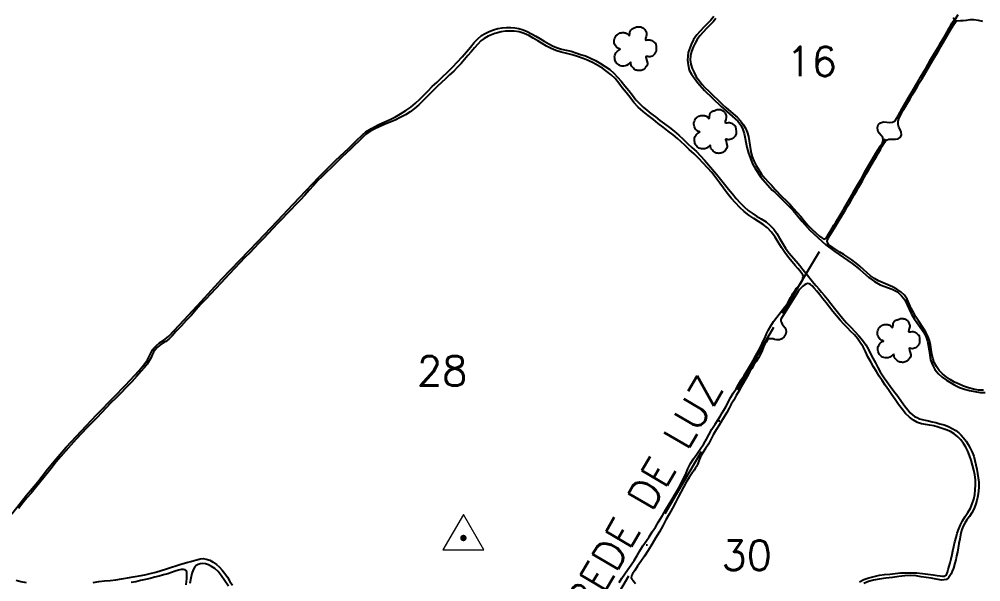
# Model space of a CAD drawing. Extents: x 724956 to 730896, y 7806909 to 7811109.
# Drawn here: x 726270 to 727120, y 7809373 to 7809870 of the extents above; entities that cross this region are included whole.
import ezdxf

# ---------------------------------------------------------------- set-up
doc = ezdxf.new("R2010")
doc.units = 0
doc.header["$MEASUREMENT"] = 0
doc.linetypes.add('CONTINUO', pattern=[0])
doc.linetypes.add('DASHDOT', pattern=[25.4, 12.7, -6.35, 0, -6.35])
for name, color, linetype in [('0114000131', 1, 'Continuous'), ('0114000131016', 5, 'Continuous'), ('0114000131017', 5, 'Continuous'), ('0114000131028', 5, 'Continuous'), ('0114000131029', 5, 'Continuous'), ('0114000131030', 5, 'Continuous'), ('_SIMBOLO ARVORE', 118, 'Continuous'), ('REDE_DE_LUZ', 6, 'DASHDOT'), ('TEXTO', 7, 'Continuous'), ('TEXTO_NUN_TAL', 7, 'Continuous'), ('TG', 7, 'CONTINUO')]:
    doc.layers.add(name, color=color, linetype=linetype)
doc.styles.add('ROMANS', font='romans')
doc.styles.add('Simplex', font='simplex.shx')

# ---------------------------------------------------------------- blocks, each defined once
blk = doc.blocks.new('92C4C93630411DD16ADE60')
at = {"layer": 'TG', "color": 94, "linetype": 'CONTINUO'}
blk.add_polyline3d([(727079.207964, 7809617.410039, 0), (727078.622403, 7809616.878115, 0), (727077.940319, 7809616.272095, 0), (727077.179466, 7809615.7071, 0), (727076.317577, 7809615.471178, 0), (727075.442443, 7809615.376827, 0), (727074.601834, 7809615.409472, 0), (727073.917431, 7809615.557139, 0), (727073.307658, 7809615.800701, 0), (727072.764851, 7809616.123631, 0), (727072.259699, 7809616.506016, 0), (727071.822418, 7809616.937259, 0), (727071.461579, 7809617.403375, 0), (727071.215591, 7809617.846502, 0), (727071.040807, 7809618.329443, 0), (727070.923417, 7809618.871125, 0), (727070.808649, 7809619.589675, 0), (727070.75438, 7809620.330415, 0), (727070.777523, 7809621.037869, 0), (727070.957596, 7809621.560737, 0), (727071.201955, 7809622.011237, 0), (727071.480562, 7809622.405763, 0), (727071.688498, 7809622.765217, 0), (727071.926761, 7809623.098102, 0), (727072.221471, 7809623.41743, 0), (727072.790196, 7809623.788164, 0), (727073.324021, 7809624.132402, 0), (727073.70548, 7809624.424193, 0), (727073.539872, 7809624.545041, 0), (727073.194893, 7809624.630949, 0), (727072.761005, 7809624.725373, 0), (727072.458153, 7809624.905561, 0), (727072.150204, 7809625.155837, 0), (727071.830508, 7809625.494318, 0), (727071.430999, 7809625.994258, 0), (727071.052505, 7809626.57728, 0), (727070.734434, 7809627.220145, 0), (727070.564327, 7809627.880718, 0), (727070.497371, 7809628.568832, 0), (727070.536882, 7809629.275421, 0), (727070.737412, 7809630.051308, 0), (727071.012614, 7809630.782624, 0), (727071.327378, 7809631.415389, 0), (727071.568012, 7809631.748048, 0), (727071.836922, 7809631.984872, 0), (727072.157935, 7809632.182558, 0), (727072.61665, 7809632.516385, 0), (727073.12879, 7809632.835532, 0), (727073.671849, 7809633.107757, 0), (727074.212789, 7809633.242116, 0), (727074.747542, 7809633.309102, 0), (727075.261503, 7809633.320504, 0), (727075.718051, 7809633.298345, 0), (727076.141116, 7809633.236501, 0), (727076.532609, 7809633.139085, 0), (727076.878983, 7809633.027332, 0), (727077.209203, 7809632.875388, 0), (727077.536775, 7809632.674519, 0), (727077.936147, 7809632.237386, 0), (727078.314179, 7809631.867821, 0), (727078.638673, 7809631.691051, 0), (727078.798841, 7809632.196323, 0), (727078.900015, 7809632.871819, 0), (727078.968937, 7809633.569743, 0), (727079.038796, 7809633.87513, 0), (727079.125053, 7809634.107733, 0), (727079.249615, 7809634.320135, 0), (727079.470481, 7809634.678687, 0), (727079.746399, 7809635.036879, 0), (727080.072207, 7809635.361967, 0), (727080.457219, 7809635.544258, 0), (727080.870942, 7809635.685672, 0), (727081.29736, 7809635.811179, 0), (727081.690247, 7809636.003211, 0), (727082.08645, 7809636.186178, 0), (727082.492607, 7809636.341953, 0), (727082.935212, 7809636.423122, 0), (727083.386158, 7809636.462807, 0), (727083.837192, 7809636.464843, 0), (727084.277139, 7809636.441156, 0), (727084.702861, 7809636.381426, 0), (727085.108299, 7809636.283424, 0), (727085.480778, 7809636.137916, 0), (727085.825813, 7809635.954928, 0), (727086.142301, 7809635.737486, 0), (727086.419216, 7809635.503249, 0), (727086.672829, 7809635.229625, 0), (727086.909482, 7809634.908659, 0), (727087.159431, 7809634.504599, 0), (727087.387174, 7809634.058136, 0), (727087.581123, 7809633.582163, 0), (727087.737229, 7809633.15633, 0), (727087.830706, 7809632.676707, 0), (727087.84431, 7809632.10612, 0), (727087.573481, 7809631.169653, 0), (727087.328776, 7809630.246183, 0), (727087.233438, 7809629.476846, 0), (727087.711917, 7809629.341669, 0), (727088.360344, 7809629.388723, 0), (727089.076054, 7809629.504975, 0), (727089.60811, 7809629.445312, 0), (727090.113332, 7809629.327832, 0), (727090.600263, 7809629.138558, 0), (727091.116084, 7809628.795495, 0), (727091.601726, 7809628.403693, 0), (727092.036756, 7809628.000188, 0), (727092.370623, 7809627.816515, 0), (727092.635601, 7809627.549332, 0), (727092.833843, 7809627.0898, 0), (727092.996192, 7809625.951312, 0), (727093.074599, 7809624.686116, 0), (727093.049704, 7809623.468694, 0), (727092.836189, 7809622.778236, 0), (727092.530118, 7809622.255984, 0), (727092.161597, 7809621.847888, 0), (727091.81995, 7809621.425711, 0), (727091.431653, 7809621.065233, 0), (727090.982398, 7809620.768047, 0), (727090.394045, 7809620.535132, 0), (727089.763991, 7809620.369151, 0), (727089.125803, 7809620.272153, 0), (727088.44579, 7809620.454573, 0), (727087.875217, 7809620.553789, 0), (727087.49809, 7809620.415563, 0), (727087.696341, 7809619.41009, 0), (727088.032613, 7809618.215376, 0), (727088.367473, 7809617.03386, 0), (727088.3416, 7809616.430535, 0), (727088.200363, 7809615.97337, 0), (727087.969244, 7809615.592888, 0), (727087.68391, 7809615.104544, 0), (727087.35202, 7809614.640231, 0), (727086.99142, 7809614.21677, 0), (727086.661346, 7809613.875292, 0), (727086.307205, 7809613.590085, 0), (727085.915795, 7809613.359745, 0), (727085.433211, 7809613.18167, 0), (727084.917487, 7809613.056549, 0), (727084.385953, 7809612.983873, 0), (727083.861018, 7809612.974114, 0), (727083.35112, 7809613.007549, 0), (727082.869778, 7809613.075436, 0), (727082.475414, 7809613.121535, 0), (727082.102965, 7809613.22022, 0), (727081.732271, 7809613.398368, 0), (727081.287548, 7809613.772136, 0), (727080.845978, 7809614.212164, 0), (727080.429119, 7809614.678372, 0), (727080.07745, 7809615.041628, 0), (727079.779416, 7809615.417689, 0), (727079.542385, 7809615.833259, 0), (727079.449911, 7809616.466542, 0), (727079.376033, 7809617.079124, 0), (727079.270974, 7809617.584086, 0)], dxfattribs=at)

msp = doc.modelspace()

# ---------------------------------------------------------------- linework, layer by layer
at = {"layer": '0114000131'}
for points in [[(726883.68, 7809872.59), (726881.04, 7809869.27), (726874.89, 7809863.11), (726868.73, 7809856.28), (726865.96, 7809852.22), (726863.66, 7809847.93), (726861.26, 7809840.84), (726860.81, 7809837.58), (726860.63, 7809834.05), (726861.11, 7809829.81), (726862.08, 7809825.26), (726864.05, 7809821.48), (726869.33, 7809814.08), (726875.61, 7809807.12), (726882.7, 7809800.34), (726890.31, 7809793.14), (726897.59, 7809786.39), (726904.87, 7809779.94), (726907.58, 7809776.47), (726909.48, 7809772.81), (726910.67, 7809769.27), (726913.1, 7809757.1), (726914.36, 7809751.81), (726918.04, 7809742.43), (726920.2, 7809738.09), (726925.33, 7809730.5), (726933.39, 7809721.54), (726935.3, 7809718.94), (726937.65, 7809717.3), (726942.04, 7809713.01), (726943.2, 7809711.69), (726944.21, 7809710.7), (726945.29, 7809709.79), (726953.82, 7809701.16), (726960.8, 7809692.98), (726961.86, 7809691.27), (726968.65, 7809683.86), (726975.81, 7809677.14), (726982.8, 7809670.77), (726990.59, 7809665.01), (726998.45, 7809659.48), (727005.89, 7809654.2), (727012.73, 7809648.92), (727020.84, 7809641.81), (727025.63, 7809638.44), (727030.82, 7809635.56), (727041.41, 7809631.47), (727045.92, 7809629.13), (727049.61, 7809625.82), (727052.47, 7809622.19), (727058.36, 7809609.54), (727060.92, 7809605.01), (727069.45, 7809592.92), (727071.22, 7809589.31), (727072.44, 7809585.54), (727073.97, 7809577.45), (727075.33, 7809569.01), (727076.81, 7809564.68), (727079.16, 7809560.52), (727082.18, 7809556.83), (727085.61, 7809553.71), (727089.25, 7809551.07), (727096.79, 7809546.78), (727100.85, 7809544.84), (727105.16, 7809543.21), (727109.57, 7809541.92), (727118.99, 7809540.35), (727123.55, 7809540.29)], [(726263.6, 7809433.06), (726276.75, 7809449.45), (726286.64, 7809461.39), (726295.34, 7809472.45), (726302.87, 7809481.76), (726311.65, 7809492.08), (726324.95, 7809506.19), (726338.94, 7809520.88), (726353.78, 7809536.07), (726364.25, 7809546.65), (726376.11, 7809559.75), (726380.4, 7809564.69), (726383.5, 7809569.15), (726385.08, 7809572.24), (726386.71, 7809575.72), (726387.87, 7809578.03), (726389.18, 7809579.61), (726391.38, 7809581.85), (726394.25, 7809584.15), (726398, 7809586.59), (726400.7, 7809588.52), (726402.48, 7809590.02), (726415.89, 7809604.6), (726430.97, 7809620.68), (726449.33, 7809640.62), (726465.13, 7809657.09), (726481.13, 7809673.62), (726498.33, 7809691.94), (726512.24, 7809706.59), (726523.76, 7809718.81), (726534.89, 7809730.59), (726549.97, 7809745.47), (726560.98, 7809755.98), (726567.44, 7809762.25), (726573.66, 7809768.27), (726576.52, 7809770.63), (726581.35, 7809773.68), (726587.33, 7809776.76), (726595.74, 7809780.78), (726598.43, 7809781.92), (726602.54, 7809783.92), (726607.13, 7809786.48), (726611.65, 7809789.42), (726616.1, 7809792.52), (726620.34, 7809795.86), (726624.15, 7809799.5), (726627.71, 7809803.07), (726631.28, 7809806.7), (726635.04, 7809810.55), (726639.3, 7809814.53), (726643.82, 7809819), (726648.49, 7809823.38), (726653.07, 7809827.92), (726657.51, 7809832.52), (726661.64, 7809836.93), (726665.4, 7809841.27), (726668.85, 7809845.57), (726672.13, 7809849.53), (726675.34, 7809852.95), (726678.5, 7809855.67), (726681.84, 7809857.67), (726685.37, 7809859.24), (726689.14, 7809860.69), (726693.11, 7809861.81), (726696.97, 7809862.5), (726700.79, 7809862.87), (726704.53, 7809862.96), (726708.15, 7809862.63), (726711.7, 7809861.99), (726715.31, 7809860.81), (726718.98, 7809859.24), (726722.65, 7809857.35), (726726.44, 7809855.3), (726730.24, 7809853.05), (726734, 7809850.66), (726737.95, 7809848.42), (726741.93, 7809846.24), (726745.6, 7809844.72), (726749.33, 7809843.75), (726753.45, 7809842.82), (726757.68, 7809841.78), (726761.87, 7809840.57), (726766.09, 7809839.1), (726770.34, 7809837.68), (726774.75, 7809835.84), (726779.2, 7809833.52), (726783.58, 7809831.06), (726787.79, 7809828.43), (726791.8, 7809825.65), (726795.54, 7809822.55), (726798.82, 7809819.04), (726801.96, 7809815.3), (726805.25, 7809811.28), (726808.59, 7809807.15), (726811.83, 7809802.96), (726815.05, 7809798.77), (726818.33, 7809795.25), (726821.45, 7809792.42), (726824.75, 7809789.72), (726828.26, 7809786.9), (726832.2, 7809783.74), (726836.16, 7809780.66), (726840.25, 7809777.62), (726844.56, 7809774.49), (726848.79, 7809771.13), (726852.75, 7809767.62), (726856.64, 7809764.06), (726860.59, 7809760.46), (726864.49, 7809756.87), (726868.36, 7809753.12), (726872.16, 7809749.29), (726875.68, 7809745.49), (726879.14, 7809741.56), (726882.72, 7809737.38), (726886.27, 7809733.15), (726889.8, 7809728.88), (726893.31, 7809724.33), (726896.81, 7809719.93), (726900.16, 7809715.78), (726903.61, 7809711.74), (726907.08, 7809707.91), (726910.47, 7809704.29), (726914.1, 7809701.16), (726917.53, 7809698.7), (726921.36, 7809696.19), (726925.7, 7809693.7), (726929.95, 7809691.1), (726933.64, 7809688), (726936.78, 7809684.55), (726939.37, 7809680.76), (726941.87, 7809676.67), (726944.47, 7809672.25), (726947.23, 7809667.89), (726950.14, 7809663.82), (726956.54, 7809656.23), (726959.68, 7809652.47), (726962.39, 7809649.09), (726964.18, 7809646.85), (726972.15, 7809636.95), (726974.28, 7809634.49), (726976.55, 7809631.8), (726978.9, 7809629.07), (726981.22, 7809626.21), (726984.07, 7809622.72), (726987.13, 7809618.87), (726990.39, 7809614.7), (726993.82, 7809610.34), (726997.44, 7809606.05), (727001.1, 7809601.87), (727004.78, 7809598), (727008.33, 7809594.23), (727011.84, 7809590.46), (727015.15, 7809586.45), (727018.1, 7809582.31), (727020.38, 7809578.34), (727022.33, 7809574.51), (727024.29, 7809570.64), (727026.48, 7809566.42), (727028.69, 7809562.27), (727030.77, 7809558.59), (727032.55, 7809555.83), (727034.38, 7809553.22), (727036.75, 7809550), (727039.69, 7809546.03), (727042.94, 7809541.59), (727046.35, 7809536.95), (727049.64, 7809532.4), (727052.51, 7809528.17), (727055.17, 7809524.87), (727057.35, 7809522.36), (727059.21, 7809520.63), (727061.2, 7809519.22), (727063.28, 7809518.06), (727065.47, 7809517.15), (727067.83, 7809516.51), (727070.48, 7809515.93), (727073.43, 7809515.29), (727076.64, 7809514.5), (727079.93, 7809513.63), (727083.31, 7809512.71), (727087.13, 7809511.59), (727090.96, 7809510.11), (727094.43, 7809508.42), (727097.51, 7809506.65), (727100.14, 7809504.73), (727102.28, 7809502.67), (727104.46, 7809500.25), (727106.64, 7809497.37), (727108.55, 7809494.35), (727110.31, 7809491.09), (727111.95, 7809487.6), (727113.37, 7809484), (727114.46, 7809480.26), (727115.37, 7809476.47), (727116.13, 7809472.66), (727116.73, 7809468.84), (727117.28, 7809464.94), (727117.76, 7809460.98), (727117.91, 7809457.02), (727117.69, 7809453.06), (727117.13, 7809448.95), (727116.23, 7809444.83), (727114.99, 7809440.93), (727113.41, 7809437.33), (727111.6, 7809433.94), (727109.58, 7809430.65), (727107.4, 7809427.65), (727105.38, 7809424.73), (727103.69, 7809421.64), (727102.56, 7809418.25), (727101.79, 7809414.62), (727101.02, 7809410.79), (727100.27, 7809406.94), (727099.55, 7809403.13), (727098.93, 7809399.32), (727098.26, 7809395.94), (727097.44, 7809392.54), (727096.65, 7809389.58), (727095.37, 7809385.08), (727094.42, 7809382.3), (727093.57, 7809380.14), (727091.19, 7809376.37), (727089.22, 7809375.06), (727085.11, 7809374.57), (727080.28, 7809375.32), (727075.78, 7809376.21), (727071.47, 7809376.81), (727067.06, 7809377.37), (727062.67, 7809378.26), (727057.73, 7809378.68), (727052.64, 7809378.29), (727047.32, 7809377.63), (727041.55, 7809376.89), (727035.67, 7809376.25), (727029.91, 7809375.41), (727024.88, 7809374.35), (727020.41, 7809373.19), (727016.32, 7809371.58)], [(726455.04, 7809369.27), (726451.87, 7809373.87), (726448.71, 7809378.49), (726445.87, 7809382.1), (726442.97, 7809384.85), (726440.19, 7809386.67), (726437.46, 7809387.91), (726434.86, 7809388.76), (726432.44, 7809389.13), (726430.2, 7809389), (726428.18, 7809388.4), (726426.52, 7809387.31), (726425.12, 7809385.73), (726423.92, 7809383.46), (726422.84, 7809380.29), (726421.84, 7809376.11), (726421.05, 7809371.5)]]:
    msp.add_lwpolyline(points, dxfattribs=at)
at = {"layer": '0114000131016'}
msp.add_lwpolyline([(726885.46, 7809870.73), (726883.15, 7809867.86), (726877.24, 7809862.01), (726874.26, 7809858.79), (726871.51, 7809855.57), (726869.21, 7809852.28), (726867.24, 7809848.89), (726865.42, 7809845.31), (726864.01, 7809841.5), (726863.13, 7809837.78), (726862.99, 7809834.18), (726863.45, 7809830.48), (726864.54, 7809826.72), (726866.32, 7809822.93), (726868.33, 7809819.29), (726870.78, 7809815.95), (726873.33, 7809812.61), (726876.14, 7809809.61), (726879.13, 7809806.86), (726882.11, 7809803.94), (726888.36, 7809798.01), (726891.4, 7809794.86), (726894.44, 7809792.04), (726901.02, 7809786.67), (726904.34, 7809783.61), (726907.26, 7809780.29), (726909.67, 7809777.03), (726911.65, 7809773.79), (726913.24, 7809770.29), (726914.3, 7809766.4), (726914.96, 7809762.56), (726915.6, 7809758.76), (726916.15, 7809755.02), (726916.8, 7809751.69), (726917.64, 7809748.5), (726919.18, 7809744.93), (726921.11, 7809740.9), (726923.43, 7809736.93), (726926.05, 7809733.15), (726928.77, 7809729.57), (726931.67, 7809726.46), (726934.72, 7809723.4), (726937.83, 7809720.07), (726944.19, 7809713.15), (726947.56, 7809709.96), (726950.94, 7809706.58), (726954.26, 7809703), (726957.55, 7809699.31), (726960.69, 7809695.69), (726963.69, 7809691.93), (726966.89, 7809688.17), (726970.27, 7809684.73), (726973.79, 7809681.25), (726977.14, 7809678.4), (726979.08, 7809676.82), (726980.91, 7809675.87), (726982.89, 7809676.61), (726984.97, 7809680.11), (726988.23, 7809685.43), (726989.87, 7809688.05), (726991.47, 7809690.7), (726993.03, 7809693.11), (726994.5, 7809695.62), (726996.23, 7809698.37), (726997.91, 7809701.38), (726999.77, 7809704.63), (727001.91, 7809708.2), (727006.04, 7809715.36), (727008.14, 7809719.15), (727011.88, 7809725.65), (727013.82, 7809728.94), (727018.2, 7809736.8), (727022.69, 7809744.65), (727024.76, 7809748.22), (727026.98, 7809751.83), (727029.07, 7809755.13), (727030.89, 7809758.2), (727032.68, 7809760.79), (727033.5, 7809763.48), (727033.02, 7809765.6), (727031.66, 7809767.39), (727029.94, 7809769.33), (727028.71, 7809771.77), (727028.43, 7809774.36), (727029.03, 7809776.74), (727030.92, 7809778.67), (727033.72, 7809779.4), (727036.54, 7809779.26), (727039.15, 7809778.92), (727041.71, 7809779.13), (727043.86, 7809780.3), (727045.29, 7809782.4), (727046.68, 7809784.88), (727048.28, 7809787.93), (727050.05, 7809791.17), (727055.68, 7809800.97), (727057.97, 7809804.7), (727062.24, 7809811.93), (727064.13, 7809814.81), (727066.43, 7809818.8), (727071.04, 7809826.64), (727075.63, 7809834.76), (727080.31, 7809842.45), (727082.33, 7809845.88), (727084.4, 7809849.46), (727086.46, 7809852.94), (727088.37, 7809856.3), (727091.65, 7809862.34), (727093.02, 7809864.7), (727093.93, 7809866.52), (727095.07, 7809868.52), (727096.27, 7809869.96), (727095.18, 7809871.51)], dxfattribs=at)
at = {"layer": '0114000131017'}
msp.add_lwpolyline([(727122.1, 7809542.22), (727117.67, 7809542.48), (727113.17, 7809543.24), (727108.73, 7809544.45), (727104.48, 7809545.91), (727100.38, 7809547.54), (727096.43, 7809549.49), (727092.57, 7809551.71), (727088.93, 7809554.12), (727085.69, 7809556.8), (727082.81, 7809559.87), (727080.35, 7809563.14), (727078.48, 7809566.69), (727077.18, 7809570.51), (727076.42, 7809574.37), (727075.9, 7809578.3), (727075.31, 7809582.28), (727074.35, 7809586.18), (727072.94, 7809589.98), (727071.15, 7809593.49), (727069.12, 7809596.93), (727064.63, 7809603.7), (727062.32, 7809607.08), (727060.15, 7809610.85), (727058.11, 7809614.65), (727056.47, 7809618.72), (727054.54, 7809622.63), (727052.11, 7809626.21), (727049.08, 7809629.26), (727045.58, 7809631.74), (727041.61, 7809633.67), (727037.43, 7809635.38), (727033.26, 7809637.05), (727029.39, 7809638.93), (727025.71, 7809641.07), (727022.23, 7809643.47), (727019.11, 7809646.04), (727016.05, 7809648.89), (727012.84, 7809652.05), (727009.45, 7809654.7), (727005.79, 7809657.49), (727002.17, 7809659.84), (726998.6, 7809662.11), (726995.16, 7809664.36), (726989.03, 7809668.31), (726986.89, 7809669.75), (726985.16, 7809671.14), (726984.15, 7809672.54), (726983.83, 7809673.98), (726984.11, 7809675.44), (726984.95, 7809677.05), (726986.17, 7809679.16), (726987.66, 7809681.52), (726989.45, 7809684.42), (726991.49, 7809687.67), (726993.49, 7809690.98), (726997.79, 7809697.82), (726999.82, 7809701.25), (727002, 7809704.88), (727004.14, 7809708.51), (727006.13, 7809711.84), (727007.91, 7809715.06), (727009.77, 7809718.24), (727011.61, 7809721.43), (727015.01, 7809727.39), (727016.69, 7809730.19), (727018.43, 7809733.42), (727020.41, 7809736.74), (727025.96, 7809746.41), (727027.65, 7809749.32), (727029.34, 7809752.19), (727031.01, 7809755.1), (727032.55, 7809757.84), (727033.99, 7809760.21), (727035.5, 7809762.29), (727036.98, 7809763.47), (727038.37, 7809764.02), (727039.98, 7809764.11), (727041.95, 7809764.05), (727044.14, 7809764.02), (727046.59, 7809764.41), (727048.64, 7809765.79), (727049.58, 7809767.97), (727049.31, 7809770.35), (727048.38, 7809772.77), (727047.33, 7809774.88), (727046.59, 7809777.25), (727046.62, 7809780.02), (727047.64, 7809783.13), (727049.24, 7809786.36), (727051.16, 7809789.67), (727053.2, 7809793.11), (727055.23, 7809796.47), (727057.13, 7809799.8), (727059.11, 7809803.19), (727061.21, 7809806.78), (727063.42, 7809810.44), (727065.56, 7809814.1), (727067.71, 7809817.85), (727074.21, 7809828.94), (727076.4, 7809832.47), (727078.56, 7809835.88), (727080.58, 7809839.29), (727082.57, 7809842.72), (727084.4, 7809846.01), (727089.74, 7809855.24), (727092.79, 7809860.7), (727094.3, 7809863.21), (727095.86, 7809865.62), (727097.16, 7809867.46), (727098.2, 7809868.58), (727102.02, 7809869.06), (727104.04, 7809869.03), (727106.85, 7809869.42), (727110.17, 7809869.75), (727113.57, 7809869.78), (727117.18, 7809869.28), (727121.03, 7809868.3)], dxfattribs=at)
at = {"layer": '0114000131028', "linetype": 'ByBlock'}
for points in [[(726800.15, 7809372.43), (726802.65, 7809376.23), (726805.13, 7809380.01), (726807.87, 7809383.94), (726810.72, 7809387.93), (726813.51, 7809391.95), (726816, 7809396.2), (726818.52, 7809400.49), (726821.21, 7809404.75), (726823.91, 7809408.82), (726826.55, 7809412.82), (726829.26, 7809417.03), (726832.17, 7809421.38), (726835.04, 7809426.05), (726838.43, 7809431.47), (726841.53, 7809436.8), (726846.17, 7809444.66), (726850.01, 7809451.16), (726853.72, 7809457.56), (726856.22, 7809462.57), (726858.68, 7809467.62), (726860.86, 7809472.73), (726863.05, 7809477.48), (726865.73, 7809481.59), (726868.71, 7809485.7), (726871.87, 7809490.1), (726874.91, 7809494.97), (726877.19, 7809499.02), (726879.33, 7809502.98), (726882.18, 7809507.99), (726885.05, 7809512.4), (726887.7, 7809516.33), (726889.77, 7809519.69), (726891.29, 7809522.29), (726892.74, 7809524.68), (726894.39, 7809527.51), (726895.78, 7809530.3), (726897.13, 7809533.06), (726898.88, 7809536.1), (726901, 7809539.73), (726903.39, 7809543.42), (726905.57, 7809547.27), (726908.07, 7809551.35), (726910.48, 7809555.37), (726912.89, 7809559.03), (726914.79, 7809561.96), (726916.54, 7809565.01), (726918.6, 7809568.68), (726920.95, 7809572.85), (726923.15, 7809577.02), (726925.03, 7809580.45), (726926.63, 7809583.58), (726927.82, 7809586.33), (726929.07, 7809588.85), (726930.43, 7809592.01), (726932.23, 7809595.68), (726934.3, 7809599.29), (726936.63, 7809603.01), (726939.32, 7809606.9), (726946.58, 7809615.95), (726947.91, 7809617.9), (726949.12, 7809619.66), (726950.28, 7809621.74), (726951.6, 7809624.13), (726952.62, 7809625.89), (726953.63, 7809627.69), (726954.83, 7809629.68), (726955.81, 7809631.08), (726956.93, 7809632.54), (726958.19, 7809633.92), (726959.21, 7809635.04), (726960.11, 7809636.12), (726962.2, 7809639.69), (726962.85, 7809642.66), (726962.3, 7809644.18), (726961.56, 7809645.51), (726960.1, 7809647.36), (726958, 7809649.92), (726955.75, 7809652.51), (726952.91, 7809655.83), (726949.72, 7809659.63), (726946.55, 7809663.88), (726943.5, 7809668.39), (726940.67, 7809673.03), (726937.86, 7809677.64), (726934.64, 7809682.01), (726931.11, 7809685.86), (726927.41, 7809688.87), (726923.35, 7809691.54), (726919.04, 7809694.14), (726914.7, 7809696.95), (726910.48, 7809700.2), (726906.67, 7809703.9), (726902.84, 7809707.79), (726899.24, 7809712.06), (726895.7, 7809716.47), (726892.41, 7809720.95), (726889.05, 7809725.38), (726885.59, 7809729.95), (726881.99, 7809734.55), (726878.3, 7809738.85), (726874.49, 7809743.02), (726870.5, 7809747.11), (726866.38, 7809751.17), (726862.16, 7809755.15), (726858.14, 7809758.86), (726854.95, 7809761.84), (726851.75, 7809764.83), (726847.85, 7809767.94), (726843.56, 7809771.34), (726838.97, 7809774.79), (726834.68, 7809778.07), (726830.37, 7809781.53), (726825.92, 7809784.99), (726821.39, 7809788.68), (726817.08, 7809792.41), (726813.19, 7809796.49), (726809.76, 7809800.95), (726806.35, 7809805.39), (726802.98, 7809809.57), (726799.86, 7809813.69), (726796.56, 7809817.65), (726792.99, 7809820.98), (726789.4, 7809823.94), (726785.4, 7809826.78), (726781.32, 7809829.31), (726777.12, 7809831.53), (726772.81, 7809833.58), (726768.27, 7809835.54), (726763.51, 7809837.21), (726758.75, 7809838.59), (726753.88, 7809839.85), (726749.02, 7809841.09), (726744.26, 7809842.52), (726740.02, 7809844.29), (726736.12, 7809846.3), (726732.31, 7809848.55), (726728.38, 7809850.98), (726724.31, 7809853.51), (726720.29, 7809855.67), (726716.15, 7809857.52), (726711.74, 7809858.89), (726707.48, 7809859.55), (726703.55, 7809859.72), (726699.72, 7809859.44), (726696.1, 7809858.91), (726692.79, 7809858.26), (726690.22, 7809857.45), (726687.51, 7809856.44), (726684.34, 7809855.07), (726681, 7809853.21), (726678.02, 7809851), (726675.24, 7809848.24), (726672.4, 7809844.97), (726669.49, 7809841.46), (726666.49, 7809838.01), (726663.58, 7809834.48), (726660.62, 7809831.14), (726657.41, 7809827.81), (726654.11, 7809824.37), (726650.4, 7809821.06), (726646.68, 7809817.6), (726643.11, 7809814.25), (726639.71, 7809811.07), (726636.65, 7809807.92), (726633.5, 7809804.81), (726630.21, 7809801.56), (726626.87, 7809798.07), (726623.3, 7809794.54), (726619.53, 7809791.23), (726615.56, 7809788.35), (726611.34, 7809785.69), (726606.87, 7809783.23), (726602.45, 7809780.99), (726598.05, 7809779.25), (726593.52, 7809777.49), (726588.9, 7809775.47), (726584.3, 7809773.27), (726579.9, 7809770.86), (726576.25, 7809768.27), (726573.04, 7809765.45), (726569.91, 7809762.21), (726566.43, 7809758.88), (726562.76, 7809755.44), (726559.02, 7809751.83), (726555.43, 7809748.45), (726552.15, 7809745.31), (726548.96, 7809742.02), (726545.47, 7809738.6), (726541.64, 7809734.86), (726537.63, 7809731.01), (726533.75, 7809727.25), (726530.12, 7809723.35), (726526.46, 7809719.03), (726522.53, 7809714.63), (726518.3, 7809710.26), (726514.15, 7809706.03), (726510.34, 7809702.07), (726506.71, 7809698.16), (726502.87, 7809694.19), (726498.65, 7809689.82), (726494.33, 7809685.28), (726490.08, 7809680.9), (726485.93, 7809676.41), (726481.79, 7809672.11), (726477.91, 7809667.94), (726474.03, 7809663.74), (726469.68, 7809659.45), (726465.11, 7809654.8), (726460.53, 7809650), (726456.13, 7809645.29), (726452.11, 7809640.89), (726448.19, 7809636.55), (726443.87, 7809632.15), (726439.38, 7809627.54), (726435, 7809622.88), (726430.65, 7809618.26), (726426.68, 7809613.54), (726422.3, 7809608.77), (726417.84, 7809603.88), (726413.19, 7809598.83), (726408.74, 7809594.09), (726405.4, 7809590.46), (726402.51, 7809587.5), (726399.66, 7809585.47), (726396.97, 7809583.86), (726394.49, 7809582.13), (726392.22, 7809580.18), (726390.28, 7809578.04), (726388.81, 7809575.85), (726387.77, 7809573.57), (726386.7, 7809571.12), (726385.14, 7809568.25), (726383.25, 7809565.45), (726380.89, 7809562.35), (726377.8, 7809558.85), (726374.05, 7809554.63), (726369.6, 7809549.73), (726364.85, 7809544.6), (726360.04, 7809539.75), (726355.54, 7809535.39), (726351.31, 7809531.14), (726347.1, 7809526.7), (726342.96, 7809522.25), (726338.9, 7809518), (726334.59, 7809513.72), (726330.11, 7809508.96), (726325.36, 7809504.04), (726320.67, 7809498.98), (726315.98, 7809493.88), (726311.48, 7809488.83), (726307.13, 7809483.84), (726302.96, 7809478.96), (726299.44, 7809474.37), (726295.86, 7809469.88), (726291.99, 7809465.14), (726288.04, 7809460.32), (726284.26, 7809455.7), (726280.76, 7809451.35), (726277.07, 7809447.1), (726273.46, 7809442.68), (726269.72, 7809437.92)], [(726335.47, 7809372.46), (726340.49, 7809373.13), (726345.54, 7809373.74), (726350.6, 7809374.27), (726355.6, 7809374.84), (726360.65, 7809375.54), (726365.8, 7809376.41), (726371.04, 7809377.28), (726376.11, 7809378.19), (726381.11, 7809379.19), (726386.03, 7809380.34), (726390.87, 7809381.64), (726395.66, 7809382.99), (726400.23, 7809384.46), (726404.72, 7809386.01), (726408.6, 7809387.18), (726412.99, 7809388.52), (726416.23, 7809389.42), (726419.23, 7809390.34), (726421.97, 7809391.05), (726424.64, 7809391.87), (726427.24, 7809392.56), (726430.06, 7809393.36), (726432.65, 7809393.46), (726435.46, 7809393.13), (726438.6, 7809392.21), (726441.69, 7809390.48), (726444.53, 7809388.29), (726447.15, 7809385.87), (726449.58, 7809383.23), (726451.87, 7809380.35), (726454.1, 7809377.01), (726456.29, 7809373.42), (726458.62, 7809369.91)], [(726267.43, 7809374.47), (726271.79, 7809373.4), (726276.4, 7809372.47)]]:
    msp.add_lwpolyline(points, dxfattribs=at)
at = {"layer": '0114000131029', "linetype": 'ByBlock'}
msp.add_lwpolyline([(726417.71, 7809370.23), (726418.11, 7809373.27), (726418.28, 7809375.77), (726418.28, 7809377.8), (726418.29, 7809379.45), (726418.27, 7809381.35), (726417.92, 7809382.82), (726416.92, 7809383.66), (726415.4, 7809384.02), (726413.41, 7809383.87), (726411.05, 7809383.3), (726408.15, 7809382.46), (726404.88, 7809381.27), (726401.53, 7809380.16), (726397.77, 7809379.07), (726393.85, 7809378.04), (726389.87, 7809377.02), (726385.87, 7809376.01), (726381.73, 7809375), (726377.46, 7809374.03), (726373.18, 7809373.1), (726369.04, 7809372.3)], dxfattribs=at)
at = {"layer": '0114000131030', "linetype": 'ByBlock'}
msp.add_lwpolyline([(727012.37, 7809372.91), (727016.4, 7809375.01), (727020.86, 7809376.44), (727025.38, 7809377.66), (727030.02, 7809378.78), (727034.62, 7809379.42), (727039.18, 7809379.89), (727043.85, 7809380.4), (727048.58, 7809380.79), (727053.35, 7809381.07), (727058.29, 7809381.05), (727063.2, 7809380.82), (727068.03, 7809380.47), (727072.88, 7809379.9), (727077.48, 7809379.11), (727080.99, 7809378.62), (727083.67, 7809378.24), (727085.75, 7809377.99), (727087.18, 7809378.02), (727089.22, 7809379.06), (727090.16, 7809381.63), (727090.8, 7809383.94), (727091.69, 7809386.82), (727092.42, 7809389.91), (727093.38, 7809393.29), (727094.26, 7809397.02), (727095.04, 7809400.46), (727095.86, 7809404.23), (727096.77, 7809408.33), (727097.81, 7809412.29), (727098.89, 7809416.13), (727100.12, 7809419.87), (727101.56, 7809423.39), (727103.52, 7809426.85), (727105.8, 7809430.7), (727108.19, 7809434.35), (727110.55, 7809438.15), (727112.14, 7809442.05), (727113.38, 7809445.97), (727114.32, 7809450.1), (727114.75, 7809454.28), (727114.87, 7809458.6), (727114.82, 7809463.11), (727114.37, 7809467.44), (727113.51, 7809471.65), (727112.32, 7809476.01), (727111.05, 7809480.4), (727109.65, 7809484.48), (727108.21, 7809488.31), (727106.48, 7809491.99), (727104.47, 7809495.3), (727102.07, 7809498.4), (727099.33, 7809501.22), (727096.24, 7809503.68), (727092.79, 7809505.69), (727089.15, 7809507.24), (727085.54, 7809508.57), (727081.91, 7809509.8), (727078.08, 7809510.84), (727074.44, 7809511.39), (727070.81, 7809511.94), (727067.31, 7809512.58), (727063.83, 7809513.69), (727060.3, 7809515.71), (727056.7, 7809518.53), (727053.12, 7809521.86), (727050.03, 7809525.66), (727046.99, 7809529.76), (727043.94, 7809534.09), (727040.97, 7809538.35), (727038.12, 7809542.56), (727035.25, 7809546.69), (727032.61, 7809550.76), (727029.89, 7809554.78), (727027.4, 7809558.9), (727024.87, 7809563.03), (727022.35, 7809567.45), (727019.94, 7809571.93), (727017.81, 7809576.48), (727015.58, 7809580.69), (727013.21, 7809584.48), (727010.64, 7809587.88), (727007.92, 7809591.16), (727004.92, 7809594.23), (727001.83, 7809597.35), (726998.7, 7809600.65), (726995.51, 7809604.19), (726992.26, 7809607.9), (726989.01, 7809611.85), (726985.97, 7809615.75), (726983.08, 7809619.59), (726980.23, 7809623.19), (726977.51, 7809626.61), (726974.9, 7809629.75), (726972.56, 7809632.6), (726970.72, 7809634.62), (726969.32, 7809635.8), (726968.12, 7809636.38), (726966.47, 7809636.55), (726964.97, 7809635.97), (726963.73, 7809635.19), (726962.43, 7809634.14), (726961.05, 7809632.85), (726959.61, 7809631.26), (726958.21, 7809629.46), (726943.02, 7809605.06), (726943.11, 7809603.39), (726943.47, 7809602.14), (726944.11, 7809600.62), (726945.33, 7809599.22), (726946.43, 7809597.84), (726947.33, 7809595.98), (726947.72, 7809593.76), (726947.21, 7809591.36), (726945.93, 7809589.41), (726943.98, 7809587.77), (726941.79, 7809586.87), (726939.4, 7809586.89), (726937.46, 7809587.24), (726936.1, 7809587.65), (726932.18, 7809587.62), (726931.01, 7809586.15), (726929.93, 7809584.72), (726928.93, 7809582.96), (726927.7, 7809580.54), (726926.49, 7809577.49), (726925, 7809574.15), (726923.2, 7809570.92), (726921.1, 7809567.59), (726919.1, 7809564.59), (726917.4, 7809561.58), (726915.66, 7809558.73), (726914.08, 7809555.96), (726912.12, 7809552.49), (726909.9, 7809548.91), (726907.98, 7809545.37), (726905.87, 7809541.61), (726903.55, 7809537.64), (726901.34, 7809533.65), (726899.26, 7809529.88), (726897.39, 7809526.3), (726895.31, 7809522.6), (726893.04, 7809518.74), (726890.68, 7809515.04), (726888.38, 7809511.37), (726885.89, 7809507.32), (726883.22, 7809502.93), (726881.11, 7809498.8), (726878.95, 7809494.75), (726876.49, 7809490.92), (726874.26, 7809487.43), (726872.37, 7809484.26), (726871.06, 7809481.5), (726870.48, 7809479.81), (726869.97, 7809478.19), (726869.35, 7809476.62), (726868.41, 7809474.85), (726867.67, 7809473.64), (726866.36, 7809471.62), (726864.45, 7809468.8), (726862.11, 7809465.28), (726859.5, 7809461.13), (726857.06, 7809456.72), (726854.61, 7809452.22), (726852.36, 7809447.86), (726849.98, 7809443.11), (726847.31, 7809437.96), (726844.45, 7809432.75), (726841.54, 7809427.63), (726838.65, 7809422.6), (726835.68, 7809417.15), (726832.37, 7809411.56), (726829.02, 7809405.96), (726825.73, 7809400.64), (726822.45, 7809395.69), (726819.38, 7809391.08), (726816.47, 7809386.84), (726813.99, 7809383.12), (726812.08, 7809380.17), (726810.98, 7809378.31), (726810.92, 7809376.46), (726811.37, 7809375.37), (726812.4, 7809374.38), (726813.47, 7809373.08), (726814.59, 7809371.64)], dxfattribs=at)
at = {"layer": 'REDE_DE_LUZ', "ltscale": 5}
msp.add_lwpolyline([(727833.89, 7810065.51), (727205.04, 7809841.42), (727099.46, 7809873.93), (726976.88, 7809664.55), (726936.57, 7809597.58), (726803.35, 7809369.3), (726722.44, 7809230.79)], dxfattribs=at)
at = {"layer": 'TEXTO', "color": 7, "lineweight": 9, "flags": 128}
msp.add_lwpolyline([(726644.52, 7809401.27), (726680.69, 7809401.27), (726662.6, 7809432.59)], close=True, dxfattribs=at)
at = {"layer": 'TEXTO', "color": 7, "lineweight": 9, "const_width": 2.83, "flags": 128}
msp.add_lwpolyline([(726661.19, 7809411.71, -1), (726664.02, 7809411.71, -1)], format="xyb", close=True, dxfattribs=at)

# ---------------------------------------------------------------- block references
at = {"layer": '_SIMBOLO ARVORE', "xscale": 1.649943998678652, "yscale": 1.649943998678652, "zscale": 1.649943998678652}
for p in [(-472829.84, -5075599.31), (-472759.41, -5075672.44), (-472597.34, -5075857.16)]:
    msp.add_blockref('92C4C93630411DD16ADE60', p, dxfattribs=at)

# ---------------------------------------------------------------- texts
at = {"layer": 'TEXTO', "color": 6, "linetype": 'ByBlock', "style": 'ROMANS'}
msp.add_text('REDE DE LUZ', height=26, rotation=59.63846, dxfattribs=at).set_placement((726774.41, 7809341.85))
at = {"layer": 'TEXTO_NUN_TAL', "color": 7, "linetype": 'ByBlock', "style": 'Simplex'}
for s, p in [('16', (726947.92, 7809819.82)), ('28', (726621.6, 7809546.45)), ('30', (726890.59, 7809383.43))]:
    msp.add_text(s, height=26, dxfattribs=at).set_placement(p)

doc.saveas('drawing.dxf')
